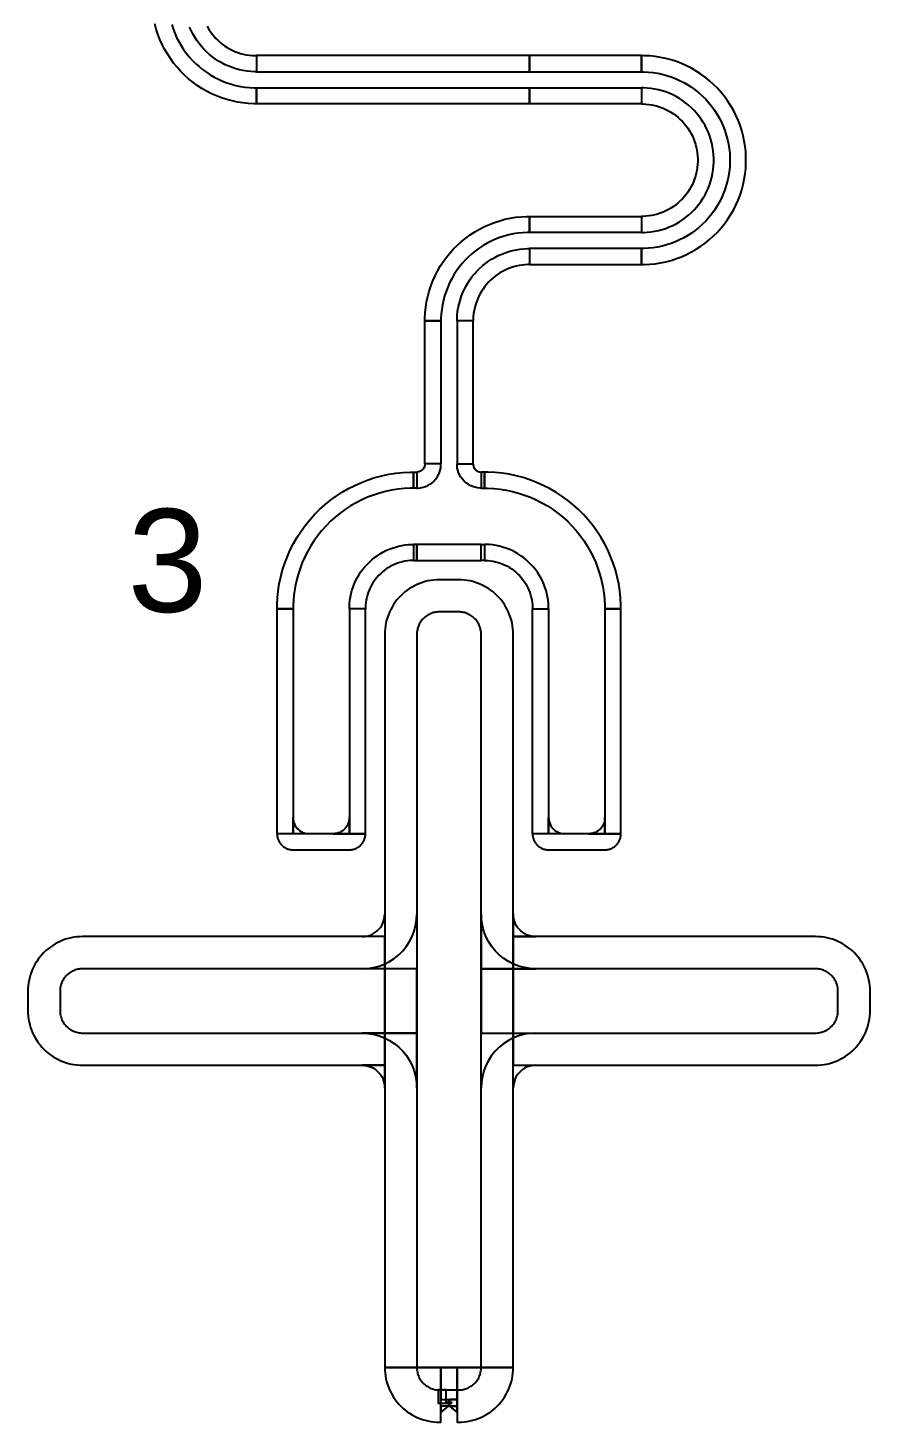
# Model space of a CAD drawing. Extents: x -3400 to 3400, y -3400 to 3400.
# Drawn here: x -257 to 267, y -1733 to -866 of the extents above; entities that cross this region are included whole.
import ezdxf

# ---------------------------------------------------------------- set-up
doc = ezdxf.new("R2010")
doc.units = 0
doc.layers.get('0').update_dxf_attribs({"linetype": 'CONTINUOUS'})
for name, color, linetype in [('BASEMETAL', 4, 'CONTINUOUS'), ('FRAME', 8, 'CONTINUOUS'), ('SECONDLAYER', 6, 'CONTINUOUS')]:
    doc.layers.add(name, color=color, linetype=linetype)
doc.styles.get("Standard").update_dxf_attribs({"font": 'arial.ttf'})

# ---------------------------------------------------------------- blocks, each defined once
blk = doc.blocks.new('CHIP_XSEARCH')
for points in [[(3232.47, 2536.38), (3233.36, 2533.64), (3234.39, 2530.95), (3235.56, 2528.32), (3236.87, 2525.76), (3238.31, 2523.26), (3239.88, 2520.85), (3241.57, 2518.52), (3243.38, 2516.28), (3245.31, 2514.14), (3247.34, 2512.1), (3249.48, 2510.18), (3251.72, 2508.37), (3254.05, 2506.67), (3256.47, 2505.1), (3258.96, 2503.67), (3261.53, 2502.36), (3264.16, 2501.19), (3266.84, 2500.15), (3269.58, 2499.26), (3272.36, 2498.52), (3275.18, 2497.92), (3278.02, 2497.47), (3280.89, 2497.17), (3283.76, 2497.02), (3285.2, 2497), (3285.2, 2487), (3283.5, 2487.02), (3280.1, 2487.2), (3276.72, 2487.56), (3273.36, 2488.09), (3270.03, 2488.8), (3266.74, 2489.68), (3263.51, 2490.73), (3260.33, 2491.95), (3257.22, 2493.33), (3254.19, 2494.88), (3251.24, 2496.58), (3248.39, 2498.43), (3245.63, 2500.43), (3242.99, 2502.57), (3240.46, 2504.85), (3238.05, 2507.26), (3235.78, 2509.79), (3233.64, 2512.43), (3231.64, 2515.18), (3229.78, 2518.04), (3228.08, 2520.98), (3226.54, 2524.02), (3225.15, 2527.13), (3223.93, 2530.3), (3222.88, 2533.54), (3222, 2536.83)], [(3254.44, 2535.3), (3255.36, 2533.71), (3256.36, 2532.18), (3257.44, 2530.69), (3258.59, 2529.27), (3259.82, 2527.91), (3261.11, 2526.61), (3262.47, 2525.39), (3263.9, 2524.23), (3265.38, 2523.16), (3266.92, 2522.16), (3268.5, 2521.24), (3270.14, 2520.41), (3271.81, 2519.66), (3273.52, 2519.01), (3275.26, 2518.44), (3277.03, 2517.97), (3278.83, 2517.59), (3280.64, 2517.3), (3282.46, 2517.11), (3284.29, 2517.01), (3285.2, 2517), (3285.2, 2507), (3284.03, 2507.02), (3281.67, 2507.14), (3279.33, 2507.38), (3277, 2507.75), (3274.7, 2508.24), (3272.42, 2508.85), (3270.18, 2509.58), (3267.98, 2510.43), (3265.83, 2511.38), (3263.73, 2512.45), (3261.69, 2513.63), (3259.72, 2514.91), (3257.81, 2516.3), (3255.98, 2517.78), (3254.23, 2519.36), (3252.56, 2521.02), (3250.99, 2522.77), (3249.5, 2524.61), (3248.12, 2526.51), (3246.83, 2528.49), (3245.66, 2530.53), (3244.59, 2532.63), (3243.63, 2534.78)]]:
    blk.add_lwpolyline(points)
for points in [[(3285.2, 2507), (3455, 2507), (3455, 2517), (3285.2, 2517)], [(3455, 2507), (3524.8, 2507), (3524.8, 2517), (3455, 2517)], [(3524.8, 2507), (3526.24, 2506.98), (3529.11, 2506.83), (3531.98, 2506.53), (3534.82, 2506.08), (3537.64, 2505.48), (3540.42, 2504.74), (3543.16, 2503.85), (3545.84, 2502.81), (3548.47, 2501.64), (3551.04, 2500.33), (3553.53, 2498.9), (3555.95, 2497.33), (3558.28, 2495.63), (3560.52, 2493.82), (3562.66, 2491.9), (3564.69, 2489.86), (3566.62, 2487.72), (3568.43, 2485.48), (3570.12, 2483.15), (3571.69, 2480.74), (3573.13, 2478.24), (3574.44, 2475.68), (3575.61, 2473.05), (3576.64, 2470.36), (3577.53, 2467.62), (3578.28, 2464.84), (3578.88, 2462.02), (3579.33, 2459.18), (3579.63, 2456.32), (3579.78, 2453.44), (3579.78, 2450.56), (3579.63, 2447.68), (3579.33, 2444.82), (3578.88, 2441.98), (3578.28, 2439.16), (3577.53, 2436.38), (3576.64, 2433.64), (3575.61, 2430.95), (3574.44, 2428.32), (3573.13, 2425.76), (3571.69, 2423.26), (3570.12, 2420.85), (3568.43, 2418.52), (3566.62, 2416.28), (3564.69, 2414.14), (3562.66, 2412.1), (3560.52, 2410.18), (3558.28, 2408.37), (3555.95, 2406.67), (3553.53, 2405.1), (3551.04, 2403.67), (3548.47, 2402.36), (3545.84, 2401.19), (3543.16, 2400.15), (3540.42, 2399.26), (3537.64, 2398.52), (3534.82, 2397.92), (3531.98, 2397.47), (3529.11, 2397.17), (3526.24, 2397.02), (3524.8, 2397), (3524.8, 2387), (3526.5, 2387.02), (3529.9, 2387.2), (3533.28, 2387.56), (3536.64, 2388.09), (3539.97, 2388.8), (3543.26, 2389.68), (3546.49, 2390.73), (3549.67, 2391.95), (3552.78, 2393.33), (3555.81, 2394.88), (3558.76, 2396.58), (3561.61, 2398.43), (3564.37, 2400.43), (3567.01, 2402.57), (3569.54, 2404.85), (3571.95, 2407.26), (3574.22, 2409.79), (3576.36, 2412.43), (3578.36, 2415.18), (3580.22, 2418.04), (3581.92, 2420.98), (3583.46, 2424.02), (3584.85, 2427.13), (3586.07, 2430.3), (3587.12, 2433.54), (3588, 2436.83), (3588.71, 2440.15), (3589.24, 2443.52), (3589.6, 2446.9), (3589.77, 2450.3), (3589.77, 2453.7), (3589.6, 2457.1), (3589.24, 2460.48), (3588.71, 2463.85), (3588, 2467.17), (3587.12, 2470.46), (3586.07, 2473.7), (3584.85, 2476.87), (3583.46, 2479.98), (3581.92, 2483.02), (3580.22, 2485.96), (3578.36, 2488.82), (3576.36, 2491.57), (3574.22, 2494.21), (3571.95, 2496.74), (3569.54, 2499.15), (3567.01, 2501.43), (3564.37, 2503.57), (3561.61, 2505.57), (3558.76, 2507.42), (3555.81, 2509.12), (3552.78, 2510.67), (3549.67, 2512.05), (3546.49, 2513.27), (3543.26, 2514.32), (3539.97, 2515.2), (3536.64, 2515.91), (3533.28, 2516.44), (3529.9, 2516.8), (3526.5, 2516.98), (3524.8, 2517)], [(3285.2, 2497), (3455, 2497), (3455, 2487), (3285.2, 2487)], [(3455, 2497), (3524.8, 2497), (3524.8, 2487), (3455, 2487)], [(3524.8, 2487), (3525.71, 2486.99), (3527.54, 2486.89), (3529.36, 2486.7), (3531.17, 2486.41), (3532.97, 2486.03), (3534.74, 2485.56), (3536.48, 2484.99), (3538.19, 2484.34), (3539.86, 2483.59), (3541.5, 2482.76), (3543.08, 2481.84), (3544.62, 2480.84), (3546.1, 2479.77), (3547.53, 2478.61), (3548.89, 2477.39), (3550.18, 2476.09), (3551.41, 2474.73), (3552.56, 2473.31), (3553.64, 2471.82), (3554.64, 2470.29), (3555.56, 2468.7), (3556.39, 2467.07), (3557.13, 2465.39), (3557.79, 2463.68), (3558.36, 2461.94), (3558.83, 2460.17), (3559.21, 2458.38), (3559.5, 2456.57), (3559.69, 2454.75), (3559.78, 2452.92), (3559.78, 2451.08), (3559.69, 2449.25), (3559.5, 2447.43), (3559.21, 2445.62), (3558.83, 2443.83), (3558.36, 2442.06), (3557.79, 2440.32), (3557.13, 2438.61), (3556.39, 2436.93), (3555.56, 2435.3), (3554.64, 2433.71), (3553.64, 2432.18), (3552.56, 2430.69), (3551.41, 2429.27), (3550.18, 2427.91), (3548.89, 2426.61), (3547.53, 2425.39), (3546.1, 2424.23), (3544.62, 2423.16), (3543.08, 2422.16), (3541.5, 2421.24), (3539.86, 2420.41), (3538.19, 2419.66), (3536.48, 2419.01), (3534.74, 2418.44), (3532.97, 2417.97), (3531.17, 2417.59), (3529.36, 2417.3), (3527.54, 2417.11), (3525.71, 2417.01), (3524.8, 2417), (3524.8, 2407), (3525.97, 2407.02), (3528.33, 2407.14), (3530.67, 2407.38), (3533, 2407.75), (3535.3, 2408.24), (3537.58, 2408.85), (3539.82, 2409.58), (3542.02, 2410.43), (3544.17, 2411.38), (3546.27, 2412.45), (3548.31, 2413.63), (3550.28, 2414.91), (3552.19, 2416.3), (3554.02, 2417.78), (3555.77, 2419.36), (3557.44, 2421.02), (3559.01, 2422.77), (3560.5, 2424.61), (3561.88, 2426.51), (3563.17, 2428.49), (3564.34, 2430.53), (3565.41, 2432.63), (3566.37, 2434.78), (3567.22, 2436.98), (3567.94, 2439.22), (3568.55, 2441.49), (3569.04, 2443.8), (3569.41, 2446.13), (3569.66, 2448.47), (3569.78, 2450.82), (3569.78, 2453.18), (3569.66, 2455.53), (3569.41, 2457.87), (3569.04, 2460.2), (3568.55, 2462.51), (3567.94, 2464.78), (3567.22, 2467.02), (3566.37, 2469.22), (3565.41, 2471.37), (3564.34, 2473.47), (3563.17, 2475.51), (3561.88, 2477.49), (3560.5, 2479.39), (3559.01, 2481.23), (3557.44, 2482.98), (3555.77, 2484.64), (3554.02, 2486.22), (3552.19, 2487.7), (3550.28, 2489.09), (3548.31, 2490.37), (3546.27, 2491.55), (3544.17, 2492.62), (3542.02, 2493.57), (3539.82, 2494.42), (3537.58, 2495.15), (3535.3, 2495.76), (3533, 2496.25), (3530.67, 2496.62), (3528.33, 2496.86), (3525.97, 2496.98), (3524.8, 2497)], [(3455, 2407), (3453.56, 2406.98), (3450.68, 2406.83), (3447.82, 2406.53), (3444.98, 2406.08), (3442.16, 2405.48), (3439.38, 2404.74), (3436.64, 2403.85), (3433.95, 2402.81), (3431.32, 2401.64), (3428.76, 2400.33), (3426.26, 2398.9), (3423.85, 2397.33), (3421.52, 2395.63), (3419.28, 2393.82), (3417.14, 2391.9), (3415.1, 2389.86), (3413.18, 2387.72), (3411.37, 2385.48), (3409.67, 2383.15), (3408.1, 2380.74), (3406.67, 2378.24), (3405.36, 2375.68), (3404.19, 2373.05), (3403.15, 2370.36), (3402.26, 2367.62), (3401.52, 2364.84), (3400.92, 2362.02), (3400.47, 2359.18), (3400.17, 2356.32), (3400.02, 2353.44), (3400, 2352), (3390, 2352), (3390.02, 2353.7), (3390.2, 2357.1), (3390.56, 2360.48), (3391.09, 2363.85), (3391.8, 2367.17), (3392.68, 2370.46), (3393.73, 2373.7), (3394.95, 2376.87), (3396.33, 2379.98), (3397.88, 2383.02), (3399.58, 2385.96), (3401.43, 2388.82), (3403.43, 2391.57), (3405.57, 2394.21), (3407.85, 2396.74), (3410.26, 2399.15), (3412.79, 2401.43), (3415.43, 2403.57), (3418.18, 2405.57), (3421.04, 2407.42), (3423.98, 2409.12), (3427.02, 2410.67), (3430.13, 2412.05), (3433.3, 2413.27), (3436.54, 2414.32), (3439.83, 2415.2), (3443.15, 2415.91), (3446.52, 2416.44), (3449.9, 2416.8), (3453.3, 2416.98), (3455, 2417)], [(3524.8, 2407), (3455, 2407), (3455, 2417), (3524.8, 2417)], [(3455, 2387), (3454.08, 2386.99), (3452.25, 2386.89), (3450.43, 2386.7), (3448.62, 2386.41), (3446.83, 2386.03), (3445.06, 2385.56), (3443.32, 2384.99), (3441.61, 2384.34), (3439.93, 2383.59), (3438.3, 2382.76), (3436.71, 2381.84), (3435.18, 2380.84), (3433.69, 2379.77), (3432.27, 2378.61), (3430.91, 2377.39), (3429.61, 2376.09), (3428.39, 2374.73), (3427.23, 2373.31), (3426.16, 2371.82), (3425.16, 2370.29), (3424.24, 2368.7), (3423.41, 2367.07), (3422.66, 2365.39), (3422.01, 2363.68), (3421.44, 2361.94), (3420.97, 2360.17), (3420.59, 2358.38), (3420.3, 2356.57), (3420.11, 2354.75), (3420.01, 2352.92), (3420, 2352), (3410, 2352), (3410.02, 2353.18), (3410.14, 2355.53), (3410.38, 2357.87), (3410.75, 2360.2), (3411.24, 2362.51), (3411.85, 2364.78), (3412.58, 2367.02), (3413.43, 2369.22), (3414.38, 2371.37), (3415.45, 2373.47), (3416.63, 2375.51), (3417.91, 2377.49), (3419.3, 2379.39), (3420.78, 2381.23), (3422.36, 2382.98), (3424.02, 2384.64), (3425.77, 2386.22), (3427.61, 2387.7), (3429.51, 2389.09), (3431.49, 2390.37), (3433.53, 2391.55), (3435.63, 2392.62), (3437.78, 2393.57), (3439.98, 2394.42), (3442.22, 2395.15), (3444.49, 2395.76), (3446.8, 2396.25), (3449.13, 2396.62), (3451.47, 2396.86), (3453.82, 2396.98), (3455, 2397)], [(3524.8, 2397), (3455, 2397), (3455, 2387), (3524.8, 2387)], [(3400, 2352), (3400, 2263), (3390, 2263), (3390, 2352)], [(3410, 2352), (3410, 2263), (3420, 2263), (3420, 2352)], [(3383, 2248), (3381.04, 2247.97), (3377.12, 2247.77), (3373.21, 2247.36), (3369.33, 2246.74), (3365.49, 2245.93), (3361.7, 2244.91), (3357.96, 2243.7), (3354.3, 2242.29), (3350.71, 2240.69), (3347.21, 2238.91), (3343.81, 2236.95), (3340.52, 2234.81), (3337.34, 2232.5), (3334.29, 2230.03), (3331.37, 2227.4), (3328.6, 2224.63), (3325.97, 2221.71), (3323.5, 2218.66), (3321.19, 2215.48), (3319.05, 2212.19), (3317.09, 2208.79), (3315.31, 2205.29), (3313.71, 2201.7), (3312.3, 2198.04), (3311.09, 2194.3), (3310.07, 2190.51), (3309.26, 2186.67), (3308.64, 2182.79), (3308.23, 2178.88), (3308.03, 2174.96), (3308, 2173), (3298, 2173), (3298.03, 2175.23), (3298.26, 2179.67), (3298.73, 2184.09), (3299.42, 2188.49), (3300.35, 2192.84), (3301.5, 2197.14), (3302.88, 2201.37), (3304.47, 2205.53), (3306.28, 2209.59), (3308.3, 2213.56), (3310.53, 2217.41), (3312.95, 2221.14), (3315.56, 2224.74), (3318.37, 2228.2), (3321.34, 2231.51), (3324.49, 2234.66), (3327.8, 2237.63), (3331.26, 2240.44), (3334.86, 2243.05), (3338.59, 2245.47), (3342.44, 2247.7), (3346.41, 2249.72), (3350.47, 2251.53), (3354.63, 2253.12), (3358.86, 2254.5), (3363.16, 2255.65), (3367.51, 2256.58), (3371.91, 2257.27), (3376.33, 2257.74), (3380.77, 2257.97), (3383, 2258)], [(3385, 2248), (3383, 2248), (3383, 2258), (3385, 2258)], [(3390, 2263), (3389.99, 2262.74), (3389.94, 2262.22), (3389.83, 2261.71), (3389.67, 2261.21), (3389.46, 2260.73), (3389.19, 2260.28), (3388.89, 2259.85), (3388.54, 2259.46), (3388.15, 2259.11), (3387.72, 2258.81), (3387.27, 2258.54), (3386.79, 2258.33), (3386.29, 2258.17), (3385.78, 2258.06), (3385.26, 2258.01), (3385, 2258), (3385, 2248), (3385.79, 2248.02), (3387.35, 2248.18), (3388.88, 2248.51), (3390.38, 2249), (3391.81, 2249.63), (3393.17, 2250.42), (3394.44, 2251.34), (3395.61, 2252.39), (3396.66, 2253.56), (3397.58, 2254.83), (3398.37, 2256.19), (3399, 2257.62), (3399.49, 2259.12), (3399.82, 2260.65), (3399.98, 2262.21), (3400, 2263)], [(3420, 2263), (3420.01, 2262.74), (3420.06, 2262.22), (3420.17, 2261.71), (3420.33, 2261.21), (3420.54, 2260.73), (3420.81, 2260.28), (3421.11, 2259.85), (3421.46, 2259.46), (3421.85, 2259.11), (3422.28, 2258.81), (3422.73, 2258.54), (3423.21, 2258.33), (3423.71, 2258.17), (3424.22, 2258.06), (3424.74, 2258.01), (3425, 2258), (3425, 2248), (3424.21, 2248.02), (3422.65, 2248.18), (3421.12, 2248.51), (3419.62, 2249), (3418.19, 2249.63), (3416.83, 2250.42), (3415.56, 2251.34), (3414.39, 2252.39), (3413.34, 2253.56), (3412.42, 2254.83), (3411.63, 2256.19), (3411, 2257.62), (3410.51, 2259.12), (3410.18, 2260.65), (3410.02, 2262.21), (3410, 2263)], [(3425, 2248), (3427, 2248), (3427, 2258), (3425, 2258)], [(3427, 2248), (3428.96, 2247.97), (3432.88, 2247.77), (3436.79, 2247.36), (3440.67, 2246.74), (3444.51, 2245.93), (3448.3, 2244.91), (3452.04, 2243.7), (3455.7, 2242.29), (3459.29, 2240.69), (3462.79, 2238.91), (3466.19, 2236.95), (3469.48, 2234.81), (3472.66, 2232.5), (3475.71, 2230.03), (3478.63, 2227.4), (3481.4, 2224.63), (3484.03, 2221.71), (3486.5, 2218.66), (3488.81, 2215.48), (3490.95, 2212.19), (3492.91, 2208.79), (3494.69, 2205.29), (3496.29, 2201.7), (3497.7, 2198.04), (3498.91, 2194.3), (3499.93, 2190.51), (3500.74, 2186.67), (3501.36, 2182.79), (3501.77, 2178.88), (3501.97, 2174.96), (3502, 2173), (3512, 2173), (3511.97, 2175.23), (3511.74, 2179.67), (3511.27, 2184.09), (3510.58, 2188.49), (3509.65, 2192.84), (3508.5, 2197.14), (3507.12, 2201.37), (3505.53, 2205.53), (3503.72, 2209.59), (3501.7, 2213.56), (3499.47, 2217.41), (3497.05, 2221.14), (3494.44, 2224.74), (3491.63, 2228.2), (3488.66, 2231.51), (3485.51, 2234.66), (3482.2, 2237.63), (3478.74, 2240.44), (3475.14, 2243.05), (3471.41, 2245.47), (3467.56, 2247.7), (3463.59, 2249.72), (3459.53, 2251.53), (3455.37, 2253.12), (3451.14, 2254.5), (3446.84, 2255.65), (3442.49, 2256.58), (3438.09, 2257.27), (3433.67, 2257.74), (3429.23, 2257.97), (3427, 2258)], [(3383, 2203), (3382.21, 2202.99), (3380.65, 2202.91), (3379.08, 2202.74), (3377.53, 2202.5), (3376, 2202.17), (3374.48, 2201.76), (3372.99, 2201.28), (3371.52, 2200.72), (3370.08, 2200.08), (3368.69, 2199.36), (3367.33, 2198.58), (3366.01, 2197.72), (3364.74, 2196.8), (3363.52, 2195.81), (3362.35, 2194.76), (3361.24, 2193.65), (3360.19, 2192.48), (3359.2, 2191.26), (3358.28, 2189.99), (3357.42, 2188.67), (3356.64, 2187.31), (3355.92, 2185.92), (3355.28, 2184.48), (3354.72, 2183.01), (3354.24, 2181.52), (3353.83, 2180), (3353.5, 2178.47), (3353.26, 2176.92), (3353.09, 2175.35), (3353.01, 2173.79), (3353, 2173), (3343, 2173), (3343.01, 2174.05), (3343.12, 2176.14), (3343.34, 2178.22), (3343.67, 2180.29), (3344.11, 2182.34), (3344.65, 2184.36), (3345.29, 2186.35), (3346.04, 2188.31), (3346.9, 2190.22), (3347.85, 2192.09), (3348.89, 2193.9), (3350.03, 2195.66), (3351.27, 2197.35), (3352.58, 2198.98), (3353.99, 2200.53), (3355.47, 2202.01), (3357.02, 2203.42), (3358.65, 2204.73), (3360.34, 2205.97), (3362.1, 2207.11), (3363.91, 2208.15), (3365.78, 2209.1), (3367.69, 2209.96), (3369.65, 2210.71), (3371.64, 2211.35), (3373.66, 2211.89), (3375.71, 2212.33), (3377.78, 2212.66), (3379.86, 2212.88), (3381.95, 2212.99), (3383, 2213)], [(3385, 2213), (3383, 2213), (3383, 2203), (3385, 2203)], [(3385, 2213), (3385, 2203), (3425, 2203), (3425, 2213)], [(3425, 2213), (3427, 2213), (3427, 2203), (3425, 2203)], [(3427, 2203), (3427.79, 2202.99), (3429.35, 2202.91), (3430.92, 2202.74), (3432.47, 2202.5), (3434, 2202.17), (3435.52, 2201.76), (3437.01, 2201.28), (3438.48, 2200.72), (3439.92, 2200.08), (3441.31, 2199.36), (3442.67, 2198.58), (3443.99, 2197.72), (3445.26, 2196.8), (3446.48, 2195.81), (3447.65, 2194.76), (3448.76, 2193.65), (3449.81, 2192.48), (3450.8, 2191.26), (3451.72, 2189.99), (3452.58, 2188.67), (3453.36, 2187.31), (3454.08, 2185.92), (3454.72, 2184.48), (3455.28, 2183.01), (3455.76, 2181.52), (3456.17, 2180), (3456.5, 2178.47), (3456.74, 2176.92), (3456.91, 2175.35), (3456.99, 2173.79), (3457, 2173), (3467, 2173), (3466.99, 2174.05), (3466.88, 2176.14), (3466.66, 2178.22), (3466.33, 2180.29), (3465.89, 2182.34), (3465.35, 2184.36), (3464.71, 2186.35), (3463.96, 2188.31), (3463.1, 2190.22), (3462.15, 2192.09), (3461.11, 2193.9), (3459.97, 2195.66), (3458.73, 2197.35), (3457.42, 2198.98), (3456.01, 2200.53), (3454.53, 2202.01), (3452.98, 2203.42), (3451.35, 2204.73), (3449.66, 2205.97), (3447.9, 2207.11), (3446.09, 2208.15), (3444.22, 2209.1), (3442.31, 2209.96), (3440.35, 2210.71), (3438.36, 2211.35), (3436.34, 2211.89), (3434.29, 2212.33), (3432.22, 2212.66), (3430.14, 2212.88), (3428.05, 2212.99), (3427, 2213)], [(3405, 2191), (3399, 2191), (3397.22, 2190.95), (3395.45, 2190.81), (3393.68, 2190.58), (3391.93, 2190.26), (3390.2, 2189.84), (3388.49, 2189.34), (3386.82, 2188.74), (3385.17, 2188.06), (3383.56, 2187.29), (3382, 2186.44), (3380.48, 2185.51), (3379.02, 2184.51), (3377.6, 2183.42), (3376.25, 2182.27), (3374.96, 2181.04), (3373.73, 2179.75), (3372.58, 2178.4), (3371.49, 2176.98), (3370.49, 2175.52), (3369.56, 2174), (3368.71, 2172.44), (3367.94, 2170.83), (3367.26, 2169.18), (3366.66, 2167.51), (3366.16, 2165.8), (3365.74, 2164.07), (3365.42, 2162.32), (3365.19, 2160.55), (3365.05, 2158.78), (3365, 2157), (3365, 1701), (3445, 1701), (3445, 2157), (3444.95, 2158.78), (3444.81, 2160.55), (3444.58, 2162.32), (3444.26, 2164.07), (3443.84, 2165.8), (3443.34, 2167.51), (3442.74, 2169.18), (3442.06, 2170.83), (3441.29, 2172.44), (3440.44, 2174), (3439.51, 2175.52), (3438.51, 2176.98), (3437.42, 2178.4), (3436.27, 2179.75), (3435.04, 2181.04), (3433.75, 2182.27), (3432.4, 2183.42), (3430.98, 2184.51), (3429.52, 2185.51), (3428, 2186.44), (3426.44, 2187.29), (3424.83, 2188.06), (3423.18, 2188.74), (3421.51, 2189.34), (3419.8, 2189.84), (3418.07, 2190.26), (3416.32, 2190.58), (3414.55, 2190.81), (3412.78, 2190.95), (3411, 2191)], [(3308, 2173), (3308, 2033), (3298, 2033), (3298, 2173)], [(3343, 2173), (3343, 2033), (3353, 2033), (3353, 2173)], [(3467, 2173), (3467, 2033), (3457, 2033), (3457, 2173)], [(3502, 2173), (3502, 2033), (3512, 2033), (3512, 2173)], [(3308, 2033), (3308, 2043), (3308.05, 2041.95), (3308.22, 2040.92), (3308.49, 2039.91), (3308.86, 2038.93), (3309.34, 2038), (3309.91, 2037.12), (3310.57, 2036.31), (3311.31, 2035.57), (3312.12, 2034.91), (3313, 2034.34), (3313.93, 2033.86), (3314.91, 2033.49), (3315.92, 2033.22), (3316.95, 2033.05), (3318, 2033)], [(3343, 2033), (3343, 2043), (3342.95, 2041.95), (3342.78, 2040.92), (3342.51, 2039.91), (3342.14, 2038.93), (3341.66, 2038), (3341.09, 2037.12), (3340.43, 2036.31), (3339.69, 2035.57), (3338.88, 2034.91), (3338, 2034.34), (3337.07, 2033.86), (3336.09, 2033.49), (3335.08, 2033.22), (3334.05, 2033.05), (3333, 2033)], [(3467, 2033), (3467, 2043), (3467.05, 2041.95), (3467.22, 2040.92), (3467.49, 2039.91), (3467.86, 2038.93), (3468.34, 2038), (3468.91, 2037.12), (3469.57, 2036.31), (3470.31, 2035.57), (3471.12, 2034.91), (3472, 2034.34), (3472.93, 2033.86), (3473.91, 2033.49), (3474.92, 2033.22), (3475.95, 2033.05), (3477, 2033)], [(3502, 2033), (3502, 2043), (3501.95, 2041.95), (3501.78, 2040.92), (3501.51, 2039.91), (3501.14, 2038.93), (3500.66, 2038), (3500.09, 2037.12), (3499.43, 2036.31), (3498.69, 2035.57), (3497.88, 2034.91), (3497, 2034.34), (3496.07, 2033.86), (3495.09, 2033.49), (3494.08, 2033.22), (3493.05, 2033.05), (3492, 2033)], [(3325.5, 2033), (3298, 2033), (3298, 2033), (3298.01, 2032.48), (3298.05, 2031.95), (3298.12, 2031.44), (3298.22, 2030.92), (3298.34, 2030.41), (3298.49, 2029.91), (3298.66, 2029.42), (3298.86, 2028.93), (3299.09, 2028.46), (3299.34, 2028), (3299.61, 2027.55), (3299.91, 2027.12), (3300.23, 2026.71), (3300.57, 2026.31), (3300.93, 2025.93), (3301.31, 2025.57), (3301.71, 2025.23), (3302.12, 2024.91), (3302.55, 2024.61), (3303, 2024.34), (3303.46, 2024.09), (3303.93, 2023.86), (3304.42, 2023.66), (3304.91, 2023.49), (3305.41, 2023.34), (3305.92, 2023.22), (3306.44, 2023.12), (3306.95, 2023.05), (3307.48, 2023.01), (3308, 2023), (3343, 2023), (3343.52, 2023.01), (3344.05, 2023.05), (3344.56, 2023.12), (3345.08, 2023.22), (3345.59, 2023.34), (3346.09, 2023.49), (3346.58, 2023.66), (3347.07, 2023.86), (3347.54, 2024.09), (3348, 2024.34), (3348.45, 2024.61), (3348.88, 2024.91), (3349.29, 2025.23), (3349.69, 2025.57), (3350.07, 2025.93), (3350.43, 2026.31), (3350.77, 2026.71), (3351.09, 2027.12), (3351.39, 2027.55), (3351.66, 2028), (3351.91, 2028.46), (3352.14, 2028.93), (3352.34, 2029.42), (3352.51, 2029.91), (3352.66, 2030.41), (3352.78, 2030.92), (3352.88, 2031.44), (3352.95, 2031.95), (3352.99, 2032.48), (3353, 2033), (3353, 2033)], [(3484.5, 2033), (3457, 2033), (3457, 2033), (3457.01, 2032.48), (3457.05, 2031.95), (3457.12, 2031.44), (3457.22, 2030.92), (3457.34, 2030.41), (3457.49, 2029.91), (3457.66, 2029.42), (3457.86, 2028.93), (3458.09, 2028.46), (3458.34, 2028), (3458.61, 2027.55), (3458.91, 2027.12), (3459.23, 2026.71), (3459.57, 2026.31), (3459.93, 2025.93), (3460.31, 2025.57), (3460.71, 2025.23), (3461.12, 2024.91), (3461.55, 2024.61), (3462, 2024.34), (3462.46, 2024.09), (3462.93, 2023.86), (3463.42, 2023.66), (3463.91, 2023.49), (3464.41, 2023.34), (3464.92, 2023.22), (3465.44, 2023.12), (3465.95, 2023.05), (3466.48, 2023.01), (3467, 2023), (3502, 2023), (3502.52, 2023.01), (3503.05, 2023.05), (3503.56, 2023.12), (3504.08, 2023.22), (3504.59, 2023.34), (3505.09, 2023.49), (3505.58, 2023.66), (3506.07, 2023.86), (3506.54, 2024.09), (3507, 2024.34), (3507.45, 2024.61), (3507.88, 2024.91), (3508.29, 2025.23), (3508.69, 2025.57), (3509.07, 2025.93), (3509.43, 2026.31), (3509.77, 2026.71), (3510.09, 2027.12), (3510.39, 2027.55), (3510.66, 2028), (3510.91, 2028.46), (3511.14, 2028.93), (3511.34, 2029.42), (3511.51, 2029.91), (3511.66, 2030.41), (3511.78, 2030.92), (3511.88, 2031.44), (3511.95, 2031.95), (3511.99, 2032.48), (3512, 2033), (3512, 2033)], [(3365, 1969), (3351, 1969), (3352.46, 1969.08), (3353.91, 1969.31), (3355.33, 1969.69), (3356.69, 1970.21), (3358, 1970.88), (3359.23, 1971.67), (3360.37, 1972.6), (3361.4, 1973.63), (3362.33, 1974.77), (3363.12, 1976), (3363.79, 1977.31), (3364.31, 1978.67), (3364.69, 1980.09), (3364.92, 1981.54), (3365, 1983)], [(3445, 1969), (3459, 1969), (3457.54, 1969.08), (3456.09, 1969.31), (3454.67, 1969.69), (3453.31, 1970.21), (3452, 1970.88), (3450.77, 1971.67), (3449.63, 1972.6), (3448.6, 1973.63), (3447.67, 1974.77), (3446.88, 1976), (3446.21, 1977.31), (3445.69, 1978.67), (3445.31, 1980.09), (3445.08, 1981.54), (3445, 1983)], [(3365, 1929), (3365, 1969), (3177, 1969), (3175.22, 1968.95), (3173.45, 1968.81), (3171.68, 1968.58), (3169.93, 1968.26), (3168.2, 1967.84), (3166.49, 1967.34), (3164.82, 1966.74), (3163.17, 1966.06), (3161.56, 1965.29), (3160, 1964.44), (3158.48, 1963.51), (3157.02, 1962.51), (3155.6, 1961.42), (3154.25, 1960.27), (3152.96, 1959.04), (3151.73, 1957.75), (3150.58, 1956.4), (3149.49, 1954.98), (3148.49, 1953.52), (3147.56, 1952), (3146.71, 1950.44), (3145.94, 1948.83), (3145.26, 1947.18), (3144.66, 1945.51), (3144.16, 1943.8), (3143.74, 1942.07), (3143.42, 1940.32), (3143.19, 1938.55), (3143.05, 1936.78), (3143, 1935), (3143, 1923), (3143.05, 1921.22), (3143.19, 1919.45), (3143.42, 1917.68), (3143.74, 1915.93), (3144.16, 1914.2), (3144.66, 1912.49), (3145.26, 1910.82), (3145.94, 1909.17), (3146.71, 1907.56), (3147.56, 1906), (3148.49, 1904.48), (3149.49, 1903.02), (3150.58, 1901.6), (3151.73, 1900.25), (3152.96, 1898.96), (3154.25, 1897.73), (3155.6, 1896.58), (3157.02, 1895.49), (3158.48, 1894.49), (3160, 1893.56), (3161.56, 1892.71), (3163.17, 1891.94), (3164.82, 1891.26), (3166.49, 1890.66), (3168.2, 1890.16), (3169.93, 1889.74), (3171.68, 1889.42), (3173.45, 1889.19), (3175.22, 1889.05), (3177, 1889), (3365, 1889)], [(3445, 1929), (3445, 1889), (3633, 1889), (3634.78, 1889.05), (3636.55, 1889.19), (3638.32, 1889.42), (3640.07, 1889.74), (3641.8, 1890.16), (3643.51, 1890.66), (3645.18, 1891.26), (3646.83, 1891.94), (3648.44, 1892.71), (3650, 1893.56), (3651.52, 1894.49), (3652.98, 1895.49), (3654.4, 1896.58), (3655.75, 1897.73), (3657.04, 1898.96), (3658.27, 1900.25), (3659.42, 1901.6), (3660.51, 1903.02), (3661.51, 1904.48), (3662.44, 1906), (3663.29, 1907.56), (3664.06, 1909.17), (3664.74, 1910.82), (3665.34, 1912.49), (3665.84, 1914.2), (3666.26, 1915.93), (3666.58, 1917.68), (3666.81, 1919.45), (3666.95, 1921.22), (3667, 1923), (3667, 1935), (3666.95, 1936.78), (3666.81, 1938.55), (3666.58, 1940.32), (3666.26, 1942.07), (3665.84, 1943.8), (3665.34, 1945.51), (3664.74, 1947.18), (3664.06, 1948.83), (3663.29, 1950.44), (3662.44, 1952), (3661.51, 1953.52), (3660.51, 1954.98), (3659.42, 1956.4), (3658.27, 1957.75), (3657.04, 1959.04), (3655.75, 1960.27), (3654.4, 1961.42), (3652.98, 1962.51), (3651.52, 1963.51), (3650, 1964.44), (3648.44, 1965.29), (3646.83, 1966.06), (3645.18, 1966.74), (3643.51, 1967.34), (3641.8, 1967.84), (3640.07, 1968.26), (3638.32, 1968.58), (3636.55, 1968.81), (3634.78, 1968.95), (3633, 1969), (3445, 1969)], [(3365, 1889), (3351, 1889), (3352.46, 1888.92), (3353.91, 1888.69), (3355.33, 1888.31), (3356.69, 1887.79), (3358, 1887.12), (3359.23, 1886.33), (3360.37, 1885.4), (3361.4, 1884.37), (3362.33, 1883.23), (3363.12, 1882), (3363.79, 1880.69), (3364.31, 1879.33), (3364.69, 1877.91), (3364.92, 1876.46), (3365, 1875)], [(3445, 1889), (3459, 1889), (3457.54, 1888.92), (3456.09, 1888.69), (3454.67, 1888.31), (3453.31, 1887.79), (3452, 1887.12), (3450.77, 1886.33), (3449.63, 1885.4), (3448.6, 1884.37), (3447.67, 1883.23), (3446.88, 1882), (3446.21, 1880.69), (3445.69, 1879.33), (3445.31, 1877.91), (3445.08, 1876.46), (3445, 1875)], [(3382.5, 1701), (3365, 1701), (3365, 1701), (3365.05, 1699.22), (3365.19, 1697.45), (3365.42, 1695.68), (3365.74, 1693.93), (3366.16, 1692.2), (3366.66, 1690.49), (3367.26, 1688.82), (3367.94, 1687.17), (3368.71, 1685.56), (3369.56, 1684), (3370.49, 1682.48), (3371.49, 1681.02), (3372.58, 1679.6), (3373.73, 1678.25), (3374.96, 1676.96), (3376.25, 1675.73), (3377.6, 1674.58), (3379.02, 1673.49), (3380.48, 1672.49), (3382, 1671.56), (3383.56, 1670.71), (3385.17, 1669.94), (3386.82, 1669.26), (3388.49, 1668.66), (3390.2, 1668.16), (3391.93, 1667.74), (3393.68, 1667.42), (3395.45, 1667.19), (3397.22, 1667.05), (3399, 1667), (3400, 1667), (3400, 1701)], [(3400, 1701), (3400, 1681), (3410, 1681), (3410, 1701)], [(3427.5, 1701), (3410, 1701), (3410, 1667), (3411, 1667), (3412.78, 1667.05), (3414.55, 1667.19), (3416.32, 1667.42), (3418.07, 1667.74), (3419.8, 1668.16), (3421.51, 1668.66), (3423.18, 1669.26), (3424.83, 1669.94), (3426.44, 1670.71), (3428, 1671.56), (3429.52, 1672.49), (3430.98, 1673.49), (3432.4, 1674.58), (3433.75, 1675.73), (3435.04, 1676.96), (3436.27, 1678.25), (3437.42, 1679.6), (3438.51, 1681.02), (3439.51, 1682.48), (3440.44, 1684), (3441.29, 1685.56), (3442.06, 1687.17), (3442.74, 1688.82), (3443.34, 1690.49), (3443.84, 1692.2), (3444.26, 1693.93), (3444.58, 1695.68), (3444.81, 1697.45), (3444.95, 1699.22), (3445, 1701), (3445, 1701)], [(3404.7, 1681), (3404.7, 1677), (3400, 1677), (3400, 1681)], [(3400, 1677), (3400, 1673), (3400, 1673), (3404.7, 1677)], [(3405.3, 1681), (3405.3, 1677), (3410, 1677), (3410, 1681)], [(3405.3, 1677), (3410, 1673), (3410, 1673), (3410, 1677)]]:
    blk.add_lwpolyline(points, close=True)
at = {"layer": 'SECONDLAYER'}
for points in [[(3405, 1687), (3411, 1687), (3411.73, 1687.02), (3412.46, 1687.08), (3413.19, 1687.17), (3413.91, 1687.31), (3414.62, 1687.48), (3415.33, 1687.69), (3416.02, 1687.93), (3416.69, 1688.21), (3417.36, 1688.53), (3418, 1688.88), (3418.62, 1689.26), (3419.23, 1689.67), (3419.81, 1690.12), (3420.37, 1690.6), (3420.9, 1691.1), (3421.4, 1691.63), (3421.88, 1692.19), (3422.33, 1692.77), (3422.74, 1693.38), (3423.12, 1694), (3423.47, 1694.64), (3423.79, 1695.31), (3424.07, 1695.98), (3424.31, 1696.67), (3424.52, 1697.38), (3424.69, 1698.09), (3424.83, 1698.81), (3424.92, 1699.54), (3424.98, 1700.27), (3425, 1701), (3425, 2157), (3424.98, 2157.73), (3424.92, 2158.46), (3424.83, 2159.19), (3424.69, 2159.91), (3424.52, 2160.62), (3424.31, 2161.33), (3424.07, 2162.02), (3423.79, 2162.69), (3423.47, 2163.36), (3423.12, 2164), (3422.74, 2164.62), (3422.33, 2165.23), (3421.88, 2165.81), (3421.4, 2166.37), (3420.9, 2166.9), (3420.37, 2167.4), (3419.81, 2167.88), (3419.23, 2168.33), (3418.62, 2168.74), (3418, 2169.12), (3417.36, 2169.47), (3416.69, 2169.79), (3416.02, 2170.07), (3415.33, 2170.31), (3414.62, 2170.52), (3413.91, 2170.69), (3413.19, 2170.83), (3412.46, 2170.92), (3411.73, 2170.98), (3411, 2171), (3399, 2171), (3398.27, 2170.98), (3397.54, 2170.92), (3396.81, 2170.83), (3396.09, 2170.69), (3395.38, 2170.52), (3394.67, 2170.31), (3393.98, 2170.07), (3393.31, 2169.79), (3392.64, 2169.47), (3392, 2169.12), (3391.38, 2168.74), (3390.77, 2168.33), (3390.19, 2167.88), (3389.63, 2167.4), (3389.1, 2166.9), (3388.6, 2166.37), (3388.12, 2165.81), (3387.67, 2165.23), (3387.26, 2164.62), (3386.88, 2164), (3386.53, 2163.36), (3386.21, 2162.69), (3385.93, 2162.02), (3385.69, 2161.33), (3385.48, 2160.62), (3385.31, 2159.91), (3385.17, 2159.19), (3385.08, 2158.46), (3385.02, 2157.73), (3385, 2157), (3385, 1701), (3385.02, 1700.27), (3385.08, 1699.54), (3385.17, 1698.81), (3385.31, 1698.09), (3385.48, 1697.38), (3385.69, 1696.67), (3385.93, 1695.98), (3386.21, 1695.31), (3386.53, 1694.64), (3386.88, 1694), (3387.26, 1693.38), (3387.67, 1692.77), (3388.12, 1692.19), (3388.6, 1691.63), (3389.1, 1691.1), (3389.63, 1690.6), (3390.19, 1690.12), (3390.77, 1689.67), (3391.38, 1689.26), (3392, 1688.88), (3392.64, 1688.53), (3393.31, 1688.21), (3393.98, 1687.93), (3394.67, 1687.69), (3395.38, 1687.48), (3396.09, 1687.31), (3396.81, 1687.17), (3397.54, 1687.08), (3398.27, 1687.02), (3399, 1687)], [(3385, 1949), (3351, 1949), (3354.55, 1949.19), (3358.07, 1949.74), (3361.51, 1950.66), (3364.83, 1951.94), (3368, 1953.56), (3370.98, 1955.49), (3373.75, 1957.73), (3376.27, 1960.25), (3378.51, 1963.02), (3380.44, 1966), (3382.06, 1969.17), (3383.34, 1972.49), (3384.26, 1975.93), (3384.81, 1979.45), (3385, 1983)], [(3425, 1949), (3459, 1949), (3455.45, 1949.19), (3451.93, 1949.74), (3448.49, 1950.66), (3445.17, 1951.94), (3442, 1953.56), (3439.02, 1955.49), (3436.25, 1957.73), (3433.73, 1960.25), (3431.49, 1963.02), (3429.56, 1966), (3427.94, 1969.17), (3426.66, 1972.49), (3425.74, 1975.93), (3425.19, 1979.45), (3425, 1983)], [(3385, 1929), (3385, 1949), (3177, 1949), (3176.27, 1948.98), (3175.54, 1948.92), (3174.81, 1948.83), (3174.09, 1948.69), (3173.38, 1948.52), (3172.67, 1948.31), (3171.98, 1948.07), (3171.31, 1947.79), (3170.64, 1947.47), (3170, 1947.12), (3169.38, 1946.74), (3168.77, 1946.33), (3168.19, 1945.88), (3167.63, 1945.4), (3167.1, 1944.9), (3166.6, 1944.37), (3166.12, 1943.81), (3165.67, 1943.23), (3165.26, 1942.62), (3164.88, 1942), (3164.53, 1941.36), (3164.21, 1940.69), (3163.93, 1940.02), (3163.69, 1939.33), (3163.48, 1938.62), (3163.31, 1937.91), (3163.17, 1937.19), (3163.08, 1936.46), (3163.02, 1935.73), (3163, 1935), (3163, 1923), (3163.02, 1922.27), (3163.08, 1921.54), (3163.17, 1920.81), (3163.31, 1920.09), (3163.48, 1919.38), (3163.69, 1918.67), (3163.93, 1917.98), (3164.21, 1917.31), (3164.53, 1916.64), (3164.88, 1916), (3165.26, 1915.38), (3165.67, 1914.77), (3166.12, 1914.19), (3166.6, 1913.63), (3167.1, 1913.1), (3167.63, 1912.6), (3168.19, 1912.12), (3168.77, 1911.67), (3169.38, 1911.26), (3170, 1910.88), (3170.64, 1910.53), (3171.31, 1910.21), (3171.98, 1909.93), (3172.67, 1909.69), (3173.38, 1909.48), (3174.09, 1909.31), (3174.81, 1909.17), (3175.54, 1909.08), (3176.27, 1909.02), (3177, 1909), (3385, 1909)], [(3425, 1929), (3425, 1909), (3633, 1909), (3633.73, 1909.02), (3634.46, 1909.08), (3635.19, 1909.17), (3635.91, 1909.31), (3636.62, 1909.48), (3637.33, 1909.69), (3638.02, 1909.93), (3638.69, 1910.21), (3639.36, 1910.53), (3640, 1910.88), (3640.62, 1911.26), (3641.23, 1911.67), (3641.81, 1912.12), (3642.37, 1912.6), (3642.9, 1913.1), (3643.4, 1913.63), (3643.88, 1914.19), (3644.33, 1914.77), (3644.74, 1915.38), (3645.12, 1916), (3645.47, 1916.64), (3645.79, 1917.31), (3646.07, 1917.98), (3646.31, 1918.67), (3646.52, 1919.38), (3646.69, 1920.09), (3646.83, 1920.81), (3646.92, 1921.54), (3646.98, 1922.27), (3647, 1923), (3647, 1935), (3646.98, 1935.73), (3646.92, 1936.46), (3646.83, 1937.19), (3646.69, 1937.91), (3646.52, 1938.62), (3646.31, 1939.33), (3646.07, 1940.02), (3645.79, 1940.69), (3645.47, 1941.36), (3645.12, 1942), (3644.74, 1942.62), (3644.33, 1943.23), (3643.88, 1943.81), (3643.4, 1944.37), (3642.9, 1944.9), (3642.37, 1945.4), (3641.81, 1945.88), (3641.23, 1946.33), (3640.62, 1946.74), (3640, 1947.12), (3639.36, 1947.47), (3638.69, 1947.79), (3638.02, 1948.07), (3637.33, 1948.31), (3636.62, 1948.52), (3635.91, 1948.69), (3635.19, 1948.83), (3634.46, 1948.92), (3633.73, 1948.98), (3633, 1949), (3425, 1949)], [(3385, 1909), (3351, 1909), (3354.55, 1908.81), (3358.07, 1908.26), (3361.51, 1907.34), (3364.83, 1906.06), (3368, 1904.44), (3370.98, 1902.51), (3373.75, 1900.27), (3376.27, 1897.75), (3378.51, 1894.98), (3380.44, 1892), (3382.06, 1888.83), (3383.34, 1885.51), (3384.26, 1882.07), (3384.81, 1878.55), (3385, 1875)], [(3425, 1909), (3459, 1909), (3455.45, 1908.81), (3451.93, 1908.26), (3448.49, 1907.34), (3445.17, 1906.06), (3442, 1904.44), (3439.02, 1902.51), (3436.25, 1900.27), (3433.73, 1897.75), (3431.49, 1894.98), (3429.56, 1892), (3427.94, 1888.83), (3426.66, 1885.51), (3425.74, 1882.07), (3425.19, 1878.55), (3425, 1875)], [(3403.25, 1678.7), (3403.25, 1687), (3398.25, 1687), (3398.25, 1678.7)], [(3404.7, 1678.7), (3404.7, 1679.3), (3403.25, 1679.3), (3403.25, 1678.7)], [(3405.3, 1678.7), (3405.3, 1679.3), (3404.7, 1679.3), (3404.7, 1678.7)], [(3406.75, 1678.7), (3406.75, 1679.3), (3405.3, 1679.3), (3405.3, 1678.7)]]:
    blk.add_lwpolyline(points, close=True, dxfattribs=at)
at = {"layer": 'FRAME'}
blk.add_text('3', height=64, dxfattribs=at).set_placement((3205, 2171))

msp = doc.modelspace()

# ---------------------------------------------------------------- block references
at = {"layer": 'BASEMETAL'}
msp.add_blockref('CHIP_XSEARCH', (-3400, -3400), dxfattribs=at)

doc.saveas('drawing.dxf')
